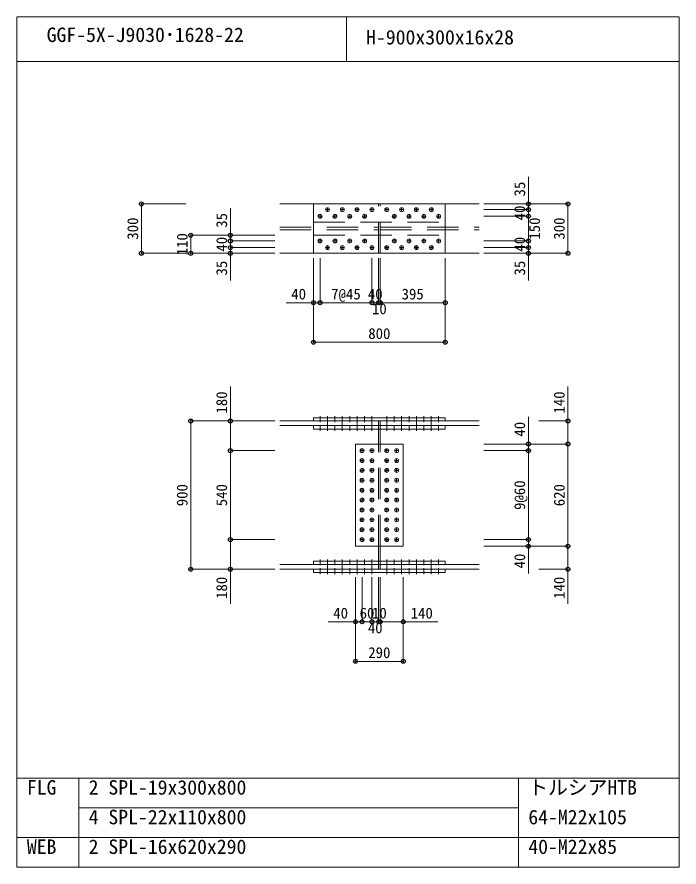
# Model space of a CAD drawing. Units: millimetres, scale not verified. Extents: x -8310 to 8310, y -4800 to 5700.
# Drawn here: x 4290 to 8310, y -4800 to 360 of the extents above; entities that cross this region are included whole.
import ezdxf
from ezdxf.enums import TextEntityAlignment as Align

# ---------------------------------------------------------------- set-up
doc = ezdxf.new("R2010")
doc.units = ezdxf.units.MM
doc.header["$LTSCALE"] = 30
doc.header["$PDMODE"] = 32
doc.header["$PDSIZE"] = 24
doc.linetypes.add('DASHED1', pattern=[1.8, 1.2, -0.6])
doc.linetypes.add('USER2', pattern=[9.525, 6.35, -3.175])
doc.layers.add('0-0', color=7, linetype='Continuous')
doc.layers.add('0-2', color=7, linetype='Continuous')
for name, color, linetype, lineweight in [('0-1', 7, 'Continuous', 18), ('0-5', 7, 'Continuous', 18), ('0-6', 7, 'USER2', 18), ('0-8', 7, 'Continuous', 18), ('0-9', 7, 'Continuous', 18), ('0-A', 7, 'Continuous', 18), ('0-B', 7, 'Continuous', 18)]:
    doc.layers.add(name, color=color, linetype=linetype, lineweight=lineweight)
doc.styles.add('ＭＳ ゴシック', font='')
doc.styles.get('ＭＳ ゴシック').set_extended_font_data('MS Gothic')

msp = doc.modelspace()

# ---------------------------------------------------------------- linework, layer by layer
at = {"layer": '0-0'}
for p in [(5045.5, -774.5), (7395.5, -774.5), (7635.5, -774.5), (7395.5, -809.5), (7395.5, -849.5), (5345.5, -964.5), (5585.5, -964.5), (5585.5, -999.5), (5585.5, -1039.5), (7395.5, -999.5), (7395.5, -1039.5), (5045.5, -1074.5), (5345.5, -1074.5), (5585.5, -1074.5), (7395.5, -1074.5), (7635.5, -1074.5), (6090.5, -1374.5), (6130.5, -1374.5), (6445.5, -1374.5), (6485.5, -1374.5), (6495.5, -1374.5), (6890.5, -1374.5), (6090.5, -1614.5), (6890.5, -1614.5), (5345.5, -2092.5), (5585.5, -2092.5), (7635.5, -2092.5), (5585.5, -2272.5), (7395.5, -2232.5), (7395.5, -2272.5), (7635.5, -2232.5), (5585.5, -2812.5), (7395.5, -2812.5), (7395.5, -2852.5), (7635.5, -2852.5), (5345.5, -2992.5), (5585.5, -2992.5), (7635.5, -2992.5), (6345.5, -3311.5), (6385.5, -3311.5), (6445.5, -3311.5), (6485.5, -3311.5), (6495.5, -3311.5), (6635.5, -3311.5), (6345.5, -3551.5), (6635.5, -3551.5)]:
    msp.add_point(p, dxfattribs=at)
at = {"layer": '0-1'}
for p, q in [((4290, -4800), (4290, 360)), ((4290, 360), (8310, 360)), ((6290, 90), (6290, 360)), ((8310, -4800), (8310, 360)), ((4290, 90), (8310, 90)), ((4290, -4260), (8310, -4260)), ((4665, -4800), (4665, -4260)), ((7335, -4800), (7335, -4260)), ((4665, -4440), (7335, -4440)), ((4290, -4620), (8310, -4620)), ((4290, -4800), (8310, -4800))]:
    msp.add_line(p, q, dxfattribs=at)
at = {"layer": '0-5'}
for p, q in [((5885.5, -774.5), (6485.5, -774.5)), ((6090.5, -774.5), (6890.5, -774.5)), ((6090.5, -1074.5), (6090.5, -774.5)), ((6495.5, -774.5), (7095.5, -774.5)), ((5885.5, -1074.5), (6485.5, -1074.5)), ((6495.5, -1074.5), (7095.5, -1074.5)), ((5885.5, -2092.5), (6485.5, -2092.5)), ((6090.5, -2073.5), (6890.5, -2073.5)), ((6090.5, -2092.5), (6090.5, -2073.5)), ((6495.5, -2092.5), (7095.5, -2092.5)), ((6495.5, -2120.5), (6495.5, -2092.5)), ((6090.5, -2120.5), (6890.5, -2120.5)), ((6090.5, -2142.5), (6090.5, -2120.5)), ((6485.5, -2232.5), (6485.5, -2142.5)), ((6495.5, -2120.5), (7095.5, -2120.5)), ((6495.5, -2232.5), (6495.5, -2142.5)), ((6345.5, -2232.5), (6635.5, -2232.5)), ((6345.5, -2852.5), (6345.5, -2232.5)), ((6485.5, -2942.5), (6485.5, -2852.5)), ((6495.5, -2942.5), (6495.5, -2852.5)), ((5885.5, -2964.5), (6485.5, -2964.5)), ((6090.5, -2942.5), (6485.5, -2942.5)), ((6090.5, -2964.5), (6090.5, -2942.5)), ((6090.5, -2964.5), (6485.5, -2964.5)), ((6090.5, -2992.5), (6485.5, -2992.5)), ((6090.5, -3011.5), (6090.5, -2992.5)), ((6485.5, -2942.5), (6890.5, -2942.5)), ((6485.5, -2964.5), (6890.5, -2964.5)), ((6485.5, -2992.5), (6890.5, -2992.5)), ((6495.5, -2992.5), (7095.5, -2992.5)), ((6890.5, -2964.5), (6890.5, -2942.5)), ((6890.5, -3011.5), (6890.5, -2992.5)), ((6090.5, -3011.5), (6485.5, -3011.5)), ((6485.5, -3011.5), (6890.5, -3011.5))]:
    msp.add_line(p, q, dxfattribs=at)
for points in [[(6090.5, -1074.5), (6890.5, -1074.5), (6890.5, -774.5)], [(5885.5, -2120.5), (6485.5, -2120.5), (6485.5, -2092.5)], [(6090.5, -2092.5), (6890.5, -2092.5), (6890.5, -2073.5)], [(6090.5, -2142.5), (6890.5, -2142.5), (6890.5, -2120.5)], [(6345.5, -2852.5), (6635.5, -2852.5), (6635.5, -2232.5)], [(5885.5, -2992.5), (6485.5, -2992.5), (6485.5, -2964.5)], [(6495.5, -2992.5), (6495.5, -2964.5), (7095.5, -2964.5)]]:
    msp.add_lwpolyline(points, dxfattribs=at)
at = {"layer": '0-6'}
for p, q in [((6090.5, -774.5), (6890.5, -774.5)), ((6485.5, -1074.5), (6485.5, -774.5)), ((6495.5, -1074.5), (6495.5, -774.5)), ((5885.5, -916.5), (6485.5, -916.5)), ((6090.5, -884.5), (6890.5, -884.5)), ((6495.5, -916.5), (7095.5, -916.5)), ((5885.5, -932.5), (6485.5, -932.5)), ((6090.5, -964.5), (6890.5, -964.5)), ((6495.5, -932.5), (7095.5, -932.5)), ((6090.5, -1074.5), (6890.5, -1074.5)), ((6485.5, -2142.5), (6485.5, -2120.5)), ((6495.5, -2142.5), (6495.5, -2120.5)), ((6485.5, -2852.5), (6485.5, -2232.5)), ((6495.5, -2852.5), (6495.5, -2232.5)), ((6485.5, -2964.5), (6485.5, -2942.5)), ((6495.5, -2964.5), (6495.5, -2942.5))]:
    msp.add_line(p, q, dxfattribs=at)
at = {"layer": '0-8'}
for p, q in [((6164.5, -809.5), (6186.5, -809.5)), ((6175.5, -820.5), (6175.5, -798.5)), ((6254.5, -809.5), (6276.5, -809.5)), ((6265.5, -820.5), (6265.5, -798.5)), ((6344.5, -809.5), (6366.5, -809.5)), ((6355.5, -820.5), (6355.5, -798.5)), ((6434.5, -809.5), (6456.5, -809.5)), ((6445.5, -820.5), (6445.5, -798.5)), ((6524.5, -809.5), (6546.5, -809.5)), ((6535.5, -820.5), (6535.5, -798.5)), ((6614.5, -809.5), (6636.5, -809.5)), ((6625.5, -820.5), (6625.5, -798.5)), ((6704.5, -809.5), (6726.5, -809.5)), ((6715.5, -820.5), (6715.5, -798.5)), ((6794.5, -809.5), (6816.5, -809.5)), ((6805.5, -820.5), (6805.5, -798.5)), ((6119.5, -849.5), (6141.5, -849.5)), ((6130.5, -860.5), (6130.5, -838.5)), ((6209.5, -849.5), (6231.5, -849.5)), ((6220.5, -860.5), (6220.5, -838.5)), ((6299.5, -849.5), (6321.5, -849.5)), ((6310.5, -860.5), (6310.5, -838.5)), ((6389.5, -849.5), (6411.5, -849.5)), ((6400.5, -860.5), (6400.5, -838.5)), ((6569.5, -849.5), (6591.5, -849.5)), ((6580.5, -860.5), (6580.5, -838.5)), ((6659.5, -849.5), (6681.5, -849.5)), ((6670.5, -860.5), (6670.5, -838.5)), ((6749.5, -849.5), (6771.5, -849.5)), ((6760.5, -860.5), (6760.5, -838.5)), ((6839.5, -849.5), (6861.5, -849.5)), ((6850.5, -860.5), (6850.5, -838.5)), ((6119.5, -999.5), (6141.5, -999.5)), ((6130.5, -1010.5), (6130.5, -988.5)), ((6175.5, -1050.5), (6175.5, -1028.5)), ((6209.5, -999.5), (6231.5, -999.5)), ((6220.5, -1010.5), (6220.5, -988.5)), ((6265.5, -1050.5), (6265.5, -1028.5)), ((6299.5, -999.5), (6321.5, -999.5)), ((6310.5, -1010.5), (6310.5, -988.5)), ((6355.5, -1050.5), (6355.5, -1028.5)), ((6389.5, -999.5), (6411.5, -999.5)), ((6400.5, -1010.5), (6400.5, -988.5)), ((6445.5, -1050.5), (6445.5, -1028.5)), ((6535.5, -1050.5), (6535.5, -1028.5)), ((6569.5, -999.5), (6591.5, -999.5)), ((6580.5, -1010.5), (6580.5, -988.5)), ((6625.5, -1050.5), (6625.5, -1028.5)), ((6659.5, -999.5), (6681.5, -999.5)), ((6670.5, -1010.5), (6670.5, -988.5)), ((6715.5, -1050.5), (6715.5, -1028.5)), ((6749.5, -999.5), (6771.5, -999.5)), ((6760.5, -1010.5), (6760.5, -988.5)), ((6805.5, -1050.5), (6805.5, -1028.5)), ((6839.5, -999.5), (6861.5, -999.5)), ((6850.5, -1010.5), (6850.5, -988.5)), ((6164.5, -1039.5), (6186.5, -1039.5)), ((6254.5, -1039.5), (6276.5, -1039.5)), ((6344.5, -1039.5), (6366.5, -1039.5)), ((6434.5, -1039.5), (6456.5, -1039.5)), ((6524.5, -1039.5), (6546.5, -1039.5)), ((6614.5, -1039.5), (6636.5, -1039.5)), ((6704.5, -1039.5), (6726.5, -1039.5)), ((6794.5, -1039.5), (6816.5, -1039.5)), ((6385.5, -2283.5), (6385.5, -2261.5)), ((6445.5, -2283.5), (6445.5, -2261.5)), ((6535.5, -2283.5), (6535.5, -2261.5)), ((6595.5, -2283.5), (6595.5, -2261.5)), ((6374.5, -2272.5), (6396.5, -2272.5)), ((6385.5, -2343.5), (6385.5, -2321.5)), ((6434.5, -2272.5), (6456.5, -2272.5)), ((6445.5, -2343.5), (6445.5, -2321.5)), ((6524.5, -2272.5), (6546.5, -2272.5)), ((6535.5, -2343.5), (6535.5, -2321.5)), ((6584.5, -2272.5), (6606.5, -2272.5)), ((6595.5, -2343.5), (6595.5, -2321.5)), ((6374.5, -2332.5), (6396.5, -2332.5)), ((6434.5, -2332.5), (6456.5, -2332.5)), ((6524.5, -2332.5), (6546.5, -2332.5)), ((6584.5, -2332.5), (6606.5, -2332.5)), ((6374.5, -2392.5), (6396.5, -2392.5)), ((6385.5, -2403.5), (6385.5, -2381.5)), ((6434.5, -2392.5), (6456.5, -2392.5)), ((6445.5, -2403.5), (6445.5, -2381.5)), ((6524.5, -2392.5), (6546.5, -2392.5)), ((6535.5, -2403.5), (6535.5, -2381.5)), ((6584.5, -2392.5), (6606.5, -2392.5)), ((6595.5, -2403.5), (6595.5, -2381.5)), ((6374.5, -2452.5), (6396.5, -2452.5)), ((6385.5, -2463.5), (6385.5, -2441.5)), ((6434.5, -2452.5), (6456.5, -2452.5)), ((6445.5, -2463.5), (6445.5, -2441.5)), ((6524.5, -2452.5), (6546.5, -2452.5)), ((6535.5, -2463.5), (6535.5, -2441.5)), ((6584.5, -2452.5), (6606.5, -2452.5)), ((6595.5, -2463.5), (6595.5, -2441.5)), ((6374.5, -2512.5), (6396.5, -2512.5)), ((6385.5, -2523.5), (6385.5, -2501.5)), ((6434.5, -2512.5), (6456.5, -2512.5)), ((6445.5, -2523.5), (6445.5, -2501.5)), ((6524.5, -2512.5), (6546.5, -2512.5)), ((6535.5, -2523.5), (6535.5, -2501.5)), ((6584.5, -2512.5), (6606.5, -2512.5)), ((6595.5, -2523.5), (6595.5, -2501.5)), ((6374.5, -2572.5), (6396.5, -2572.5)), ((6385.5, -2583.5), (6385.5, -2561.5)), ((6434.5, -2572.5), (6456.5, -2572.5)), ((6445.5, -2583.5), (6445.5, -2561.5)), ((6524.5, -2572.5), (6546.5, -2572.5)), ((6535.5, -2583.5), (6535.5, -2561.5)), ((6584.5, -2572.5), (6606.5, -2572.5)), ((6595.5, -2583.5), (6595.5, -2561.5)), ((6385.5, -2643.5), (6385.5, -2621.5)), ((6445.5, -2643.5), (6445.5, -2621.5)), ((6535.5, -2643.5), (6535.5, -2621.5)), ((6595.5, -2643.5), (6595.5, -2621.5)), ((6374.5, -2632.5), (6396.5, -2632.5)), ((6385.5, -2703.5), (6385.5, -2681.5)), ((6434.5, -2632.5), (6456.5, -2632.5)), ((6445.5, -2703.5), (6445.5, -2681.5)), ((6524.5, -2632.5), (6546.5, -2632.5)), ((6535.5, -2703.5), (6535.5, -2681.5)), ((6584.5, -2632.5), (6606.5, -2632.5)), ((6595.5, -2703.5), (6595.5, -2681.5)), ((6374.5, -2692.5), (6396.5, -2692.5)), ((6434.5, -2692.5), (6456.5, -2692.5)), ((6524.5, -2692.5), (6546.5, -2692.5)), ((6584.5, -2692.5), (6606.5, -2692.5)), ((6374.5, -2752.5), (6396.5, -2752.5)), ((6385.5, -2763.5), (6385.5, -2741.5)), ((6434.5, -2752.5), (6456.5, -2752.5)), ((6445.5, -2763.5), (6445.5, -2741.5)), ((6524.5, -2752.5), (6546.5, -2752.5)), ((6535.5, -2763.5), (6535.5, -2741.5)), ((6584.5, -2752.5), (6606.5, -2752.5)), ((6595.5, -2763.5), (6595.5, -2741.5)), ((6374.5, -2812.5), (6396.5, -2812.5)), ((6385.5, -2823.5), (6385.5, -2801.5)), ((6434.5, -2812.5), (6456.5, -2812.5)), ((6445.5, -2823.5), (6445.5, -2801.5)), ((6524.5, -2812.5), (6546.5, -2812.5)), ((6535.5, -2823.5), (6535.5, -2801.5)), ((6584.5, -2812.5), (6606.5, -2812.5)), ((6595.5, -2823.5), (6595.5, -2801.5))]:
    msp.add_line(p, q, dxfattribs=at)
at = {"layer": '0-9', "linetype": 'DASHED1'}
for p, q in [((6130.5, -2063.5), (6130.5, -2152.5)), ((6220.5, -2063.5), (6220.5, -2152.5)), ((6310.5, -2063.5), (6310.5, -2152.5)), ((6400.5, -2063.5), (6400.5, -2152.5)), ((6580.5, -2063.5), (6580.5, -2152.5)), ((6670.5, -2063.5), (6670.5, -2152.5)), ((6760.5, -2063.5), (6760.5, -2152.5)), ((6850.5, -2063.5), (6850.5, -2152.5)), ((6130.5, -3021.5), (6130.5, -2932.5)), ((6220.5, -3021.5), (6220.5, -2932.5)), ((6310.5, -3021.5), (6310.5, -2932.5)), ((6400.5, -3021.5), (6400.5, -2932.5)), ((6580.5, -3021.5), (6580.5, -2932.5)), ((6670.5, -3021.5), (6670.5, -2932.5)), ((6760.5, -3021.5), (6760.5, -2932.5)), ((6850.5, -3021.5), (6850.5, -2932.5))]:
    msp.add_line(p, q, dxfattribs=at)
at = {"layer": '0-9'}
for p, q in [((6175.5, -2063.5), (6175.5, -2152.5)), ((6265.5, -2063.5), (6265.5, -2152.5)), ((6355.5, -2063.5), (6355.5, -2152.5)), ((6445.5, -2063.5), (6445.5, -2152.5)), ((6535.5, -2063.5), (6535.5, -2152.5)), ((6625.5, -2063.5), (6625.5, -2152.5)), ((6715.5, -2063.5), (6715.5, -2152.5)), ((6805.5, -2063.5), (6805.5, -2152.5)), ((6175.5, -3021.5), (6175.5, -2932.5)), ((6265.5, -3021.5), (6265.5, -2932.5)), ((6355.5, -3021.5), (6355.5, -2932.5)), ((6445.5, -3021.5), (6445.5, -2932.5)), ((6535.5, -3021.5), (6535.5, -2932.5)), ((6625.5, -3021.5), (6625.5, -2932.5)), ((6715.5, -3021.5), (6715.5, -2932.5)), ((6805.5, -3021.5), (6805.5, -2932.5))]:
    msp.add_line(p, q, dxfattribs=at)
at = {"layer": '0-A'}
for p, q in [((5315.5, -774.5), (5045.5, -774.5)), ((7125.5, -774.5), (7395.5, -774.5)), ((7125.5, -774.5), (7635.5, -774.5)), ((7125.5, -809.5), (7395.5, -809.5)), ((7125.5, -849.5), (7395.5, -849.5)), ((5855.5, -964.5), (5345.5, -964.5)), ((5855.5, -964.5), (5585.5, -964.5)), ((5855.5, -999.5), (5585.5, -999.5)), ((7125.5, -999.5), (7395.5, -999.5)), ((5855.5, -1039.5), (5585.5, -1039.5)), ((5585.5, -1239.5), (5585.5, -1039.5)), ((5855.5, -1074.5), (5585.5, -1074.5)), ((7125.5, -1039.5), (7395.5, -1039.5)), ((7125.5, -1074.5), (7395.5, -1074.5)), ((7395.5, -1239.5), (7395.5, -1039.5)), ((6090.5, -1104.5), (6090.5, -1374.5)), ((6090.5, -1104.5), (6090.5, -1614.5)), ((6130.5, -1104.5), (6130.5, -1374.5)), ((6130.5, -1104.5), (6130.5, -1374.5)), ((6445.5, -1104.5), (6445.5, -1374.5)), ((6445.5, -1104.5), (6445.5, -1374.5)), ((6485.5, -1104.5), (6485.5, -1374.5)), ((6485.5, -1104.5), (6485.5, -1374.5)), ((6495.5, -1104.5), (6495.5, -1374.5)), ((6495.5, -1104.5), (6495.5, -1374.5)), ((6890.5, -1104.5), (6890.5, -1374.5)), ((6890.5, -1104.5), (6890.5, -1614.5)), ((5925.5, -1374.5), (6130.5, -1374.5)), ((6130.5, -1374.5), (6445.5, -1374.5)), ((6445.5, -1374.5), (6485.5, -1374.5)), ((6485.5, -1374.5), (6495.5, -1374.5)), ((6495.5, -1374.5), (6890.5, -1374.5)), ((6090.5, -1614.5), (6890.5, -1614.5)), ((5855.5, -2092.5), (5345.5, -2092.5)), ((5855.5, -2092.5), (5585.5, -2092.5)), ((7459.68, -2092.5), (7635.5, -2092.5)), ((7125.5, -2232.5), (7395.5, -2232.5)), ((7125.5, -2232.5), (7635.5, -2232.5)), ((5855.5, -2272.5), (5585.5, -2272.5)), ((7125.5, -2272.5), (7395.5, -2272.5)), ((5855.5, -2812.5), (5585.5, -2812.5)), ((5585.5, -3202.5), (5585.5, -2812.5)), ((7125.5, -2812.5), (7395.5, -2812.5)), ((7395.5, -3017.5), (7395.5, -2812.5)), ((7125.5, -2852.5), (7395.5, -2852.5)), ((7125.5, -2852.5), (7635.5, -2852.5)), ((7635.5, -3202.5), (7635.5, -2852.5)), ((5855.5, -2992.5), (5585.5, -2992.5)), ((7459.68, -2992.5), (7635.5, -2992.5)), ((6345.5, -3041.5), (6345.5, -3311.5)), ((6345.5, -3041.5), (6345.5, -3551.5)), ((6385.5, -3041.5), (6385.5, -3311.5)), ((6385.5, -3041.5), (6385.5, -3311.5)), ((6445.5, -3041.5), (6445.5, -3311.5)), ((6445.5, -3041.5), (6445.5, -3311.5)), ((6485.5, -3041.5), (6485.5, -3311.5)), ((6485.5, -3041.5), (6485.5, -3311.5)), ((6495.5, -3041.5), (6495.5, -3311.5)), ((6495.5, -3041.5), (6495.5, -3311.5)), ((6635.5, -3041.5), (6635.5, -3311.5)), ((6635.5, -3041.5), (6635.5, -3551.5)), ((6180.5, -3311.5), (6385.5, -3311.5)), ((6385.5, -3311.5), (6445.5, -3311.5)), ((6445.5, -3311.5), (6485.5, -3311.5)), ((6485.5, -3311.5), (6495.5, -3311.5)), ((6495.5, -3311.5), (6845.5, -3311.5)), ((6345.5, -3551.5), (6635.5, -3551.5))]:
    msp.add_line(p, q, dxfattribs=at)
for points in [[(7125.5, -809.5), (7395.5, -809.5), (7395.5, -609.5)], [(5315.5, -1074.5), (5045.5, -1074.5), (5045.5, -774.5)], [(5855.5, -999.5), (5585.5, -999.5), (5585.5, -799.5)], [(7125.5, -1074.5), (7635.5, -1074.5), (7635.5, -774.5)], [(7125.5, -849.5), (7395.5, -849.5), (7395.5, -809.5)], [(7125.5, -999.5), (7395.5, -999.5), (7395.5, -849.5)], [(5855.5, -1074.5), (5345.5, -1074.5), (5345.5, -964.5)], [(5855.5, -1039.5), (5585.5, -1039.5), (5585.5, -999.5)], [(7125.5, -1039.5), (7395.5, -1039.5), (7395.5, -999.5)], [(5855.5, -2272.5), (5585.5, -2272.5), (5585.5, -1882.5)], [(7125.5, -2232.5), (7635.5, -2232.5), (7635.5, -1882.5)], [(5855.5, -2992.5), (5345.5, -2992.5), (5345.5, -2092.5)], [(7125.5, -2272.5), (7395.5, -2272.5), (7395.5, -2067.5)], [(7125.5, -2852.5), (7635.5, -2852.5), (7635.5, -2232.5)], [(5855.5, -2812.5), (5585.5, -2812.5), (5585.5, -2272.5)], [(7125.5, -2812.5), (7395.5, -2812.5), (7395.5, -2272.5)]]:
    msp.add_lwpolyline(points, dxfattribs=at)
at = {"layer": '0-B'}
for centre in [(6175.5, -809.5), (6265.5, -809.5), (6355.5, -809.5), (6445.5, -809.5), (6535.5, -809.5), (6625.5, -809.5), (6715.5, -809.5), (6805.5, -809.5), (6130.5, -849.5), (6220.5, -849.5), (6310.5, -849.5), (6400.5, -849.5), (6580.5, -849.5), (6670.5, -849.5), (6760.5, -849.5), (6850.5, -849.5), (6130.5, -999.5), (6175.5, -1039.5), (6220.5, -999.5), (6265.5, -1039.5), (6310.5, -999.5), (6355.5, -1039.5), (6400.5, -999.5), (6445.5, -1039.5), (6535.5, -1039.5), (6580.5, -999.5), (6625.5, -1039.5), (6670.5, -999.5), (6715.5, -1039.5), (6760.5, -999.5), (6805.5, -1039.5), (6850.5, -999.5), (6385.5, -2272.5), (6445.5, -2272.5), (6535.5, -2272.5), (6595.5, -2272.5), (6385.5, -2332.5), (6445.5, -2332.5), (6535.5, -2332.5), (6595.5, -2332.5), (6385.5, -2392.5), (6445.5, -2392.5), (6535.5, -2392.5), (6595.5, -2392.5), (6385.5, -2452.5), (6445.5, -2452.5), (6535.5, -2452.5), (6595.5, -2452.5), (6385.5, -2512.5), (6445.5, -2512.5), (6535.5, -2512.5), (6595.5, -2512.5), (6385.5, -2572.5), (6445.5, -2572.5), (6535.5, -2572.5), (6595.5, -2572.5), (6385.5, -2632.5), (6445.5, -2632.5), (6535.5, -2632.5), (6595.5, -2632.5), (6385.5, -2692.5), (6445.5, -2692.5), (6535.5, -2692.5), (6595.5, -2692.5), (6385.5, -2752.5), (6445.5, -2752.5), (6535.5, -2752.5), (6595.5, -2752.5), (6385.5, -2812.5), (6445.5, -2812.5), (6535.5, -2812.5), (6595.5, -2812.5)]:
    msp.add_circle(centre, 12, dxfattribs=at)

# ---------------------------------------------------------------- texts
at = {"layer": '0-2', "style": 'ＭＳ ゴシック'}
for s, p in [('GGF-5X-J9030･1628-22', (4470, 181.8)), ('H-900x300x16x28', (6410, 166.8)), ('FLG', (4350, -4387.2)), ('2', (4725, -4387.2)), ('SPL-19x300x800', (4845, -4387.2)), ('トルシアHTB', (7395, -4387.2)), ('4', (4725, -4567.2)), ('SPL-22x110x800', (4845, -4567.2)), ('64-M22x105', (7395, -4567.2)), ('WEB', (4350, -4747.2)), ('2', (4725, -4747.2)), ('SPL-16x620x290', (4845, -4747.2)), ('40-M22x85', (7395, -4747.2))]:
    msp.add_text(s, height=87.98, dxfattribs=at).set_placement(p, align=Align.BOTTOM_LEFT)
at = {"layer": '0-A', "style": 'ＭＳ ゴシック'}
for s, p in [('35', (7395.5, -729.5)), ('40', (7395.5, -874.5)), ('300', (5045.5, -992)), ('35', (5585.5, -919.5)), ('150', (7485.5, -992)), ('300', (7635.5, -992)), ('110', (5345.5, -1087)), ('40', (5585.5, -1064.5)), ('40', (7395.5, -1064.5)), ('35', (5585.5, -1209.5)), ('35', (7395.5, -1209.5)), ('180', (5585.5, -2047.5)), ('140', (7635.5, -2047.5)), ('40', (7395.5, -2187.5)), ('9@60', (7395.5, -2632.5)), ('900', (5345.5, -2610)), ('540', (5585.5, -2610)), ('620', (7635.5, -2610)), ('40', (7395.5, -2987.5)), ('180', (5585.5, -3172.5)), ('140', (7635.5, -3172.5))]:
    msp.add_text(s, height=65.98, rotation=90, dxfattribs=at).set_placement(p, align=Align.BOTTOM_LEFT)
for s, p in [('40', (5955.5, -1374.5)), ('40', (6420.5, -1374.5)), ('395', (6625.5, -1374.5)), ('7@45', (6198, -1374.5)), ('10', (6445.5, -1464.5)), ('800', (6423, -1614.5)), ('40', (6210.5, -3311.5)), ('60', (6370.5, -3311.5)), ('10', (6445.5, -3311.5)), ('140', (6680.5, -3311.5)), ('40', (6420.5, -3401.5)), ('290', (6423, -3551.5))]:
    msp.add_text(s, height=65.98, dxfattribs=at).set_placement(p, align=Align.BOTTOM_LEFT)

doc.saveas('drawing.dxf')
